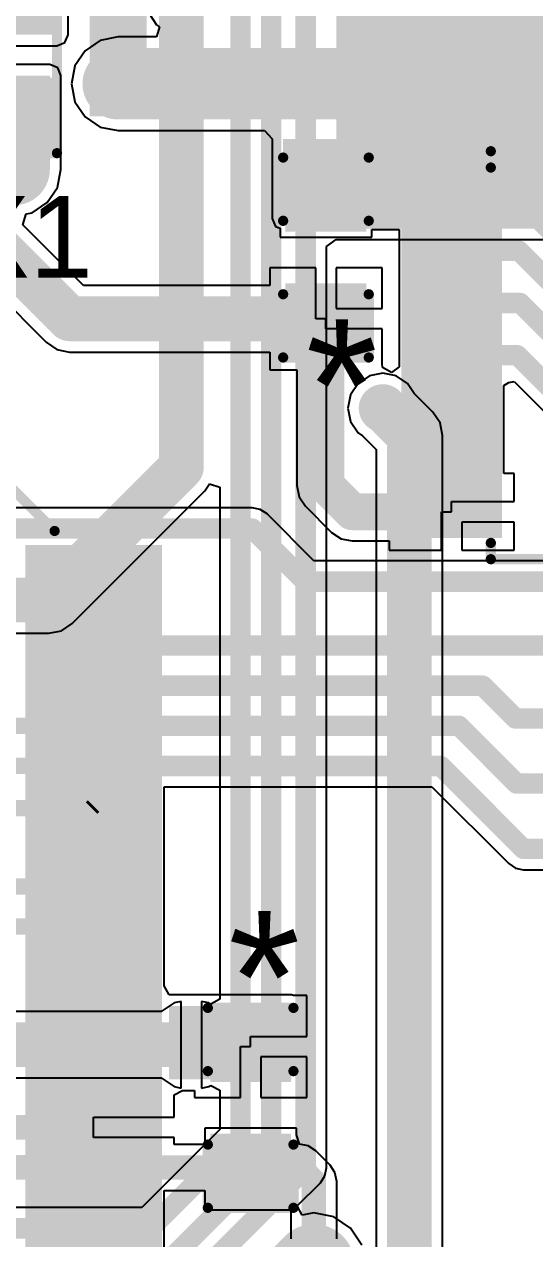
# Model space of a CAD drawing. Header units: millimetres. Extents: x -0.26 to 4.68, y -0.29 to 2.93.
# Drawn here: x 3.232 to 3.482, y 1.258 to 1.853 of the extents above; entities that cross this region are included whole.
import ezdxf

# ---------------------------------------------------------------- set-up
doc = ezdxf.new("R2010")
doc.units = ezdxf.units.MM
doc.header["$MEASUREMENT"] = 0
for name, color, linetype in [('BottomLayer', 5, 'Continuous'), ('BottomSolder', 6, 'Continuous'), ('TopLayer', 1, 'Continuous'), ('TopOverlay', 2, 'Continuous'), ('TopPaste', 8, 'Continuous'), ('TopSolder', 216, 'Continuous'), ('ViaHoleLayer', 16, 'Continuous')]:
    doc.layers.add(name, color=color, linetype=linetype)
doc.styles.add('Arial', font='arial.ttf', dxfattribs={"height": 0.2})

# ---------------------------------------------------------------- blocks, each defined once
blk = doc.blocks.new('TQFP_100_14_14__26')
at = {"layer": 'TopLayer'}
for points in [[(-0.33268, 0.10433), (-0.27362, 0.10433), (-0.27362, 0.09252), (-0.33268, 0.09252)], [(-0.33268, 0.08465), (-0.27362, 0.08465), (-0.27362, 0.07283), (-0.33268, 0.07283)], [(-0.33268, 0.06496), (-0.27362, 0.06496), (-0.27362, 0.05315), (-0.33268, 0.05315)], [(-0.33268, 0.04528), (-0.27362, 0.04528), (-0.27362, 0.03346), (-0.33268, 0.03346)], [(-0.33268, 0.02559), (-0.27362, 0.02559), (-0.27362, 0.01378), (-0.33268, 0.01378)], [(-0.33268, 0.00591), (-0.27362, 0.00591), (-0.27362, -0.00591), (-0.33268, -0.00591)], [(-0.33268, -0.01378), (-0.27362, -0.01378), (-0.27362, -0.02559), (-0.33268, -0.02559)], [(-0.33268, -0.03346), (-0.27362, -0.03346), (-0.27362, -0.04528), (-0.33268, -0.04528)], [(-0.33268, -0.05315), (-0.27362, -0.05315), (-0.27362, -0.06496), (-0.33268, -0.06496)], [(-0.33268, -0.07283), (-0.27362, -0.07283), (-0.27362, -0.08465), (-0.33268, -0.08465)], [(-0.33268, -0.09252), (-0.27362, -0.09252), (-0.27362, -0.10433), (-0.33268, -0.10433)], [(-0.33268, -0.1122), (-0.27362, -0.1122), (-0.27362, -0.12402), (-0.33268, -0.12402)], [(-0.33268, -0.13189), (-0.27362, -0.13189), (-0.27362, -0.1437), (-0.33268, -0.1437)], [(-0.33268, -0.15157), (-0.27362, -0.15157), (-0.27362, -0.16339), (-0.33268, -0.16339)], [(-0.33268, -0.17126), (-0.27362, -0.17126), (-0.27362, -0.18307), (-0.33268, -0.18307)], [(-0.33268, -0.19094), (-0.27362, -0.19094), (-0.27362, -0.20276), (-0.33268, -0.20276)], [(-0.33268, -0.21063), (-0.27362, -0.21063), (-0.27362, -0.22244), (-0.33268, -0.22244)], [(-0.33268, -0.23031), (-0.27362, -0.23031), (-0.27362, -0.24213), (-0.33268, -0.24213)]]:
    blk.add_hatch(color=1, dxfattribs=at).paths.add_polyline_path(points)
at = {"layer": 'TopPaste'}
for points in [[(-0.33268, 0.10433), (-0.27362, 0.10433), (-0.27362, 0.09252), (-0.33268, 0.09252)], [(-0.33268, 0.08465), (-0.27362, 0.08465), (-0.27362, 0.07283), (-0.33268, 0.07283)], [(-0.33268, 0.06496), (-0.27362, 0.06496), (-0.27362, 0.05315), (-0.33268, 0.05315)], [(-0.33268, 0.04528), (-0.27362, 0.04528), (-0.27362, 0.03346), (-0.33268, 0.03346)], [(-0.33268, 0.02559), (-0.27362, 0.02559), (-0.27362, 0.01378), (-0.33268, 0.01378)], [(-0.33268, 0.00591), (-0.27362, 0.00591), (-0.27362, -0.00591), (-0.33268, -0.00591)], [(-0.33268, -0.01378), (-0.27362, -0.01378), (-0.27362, -0.02559), (-0.33268, -0.02559)], [(-0.33268, -0.03346), (-0.27362, -0.03346), (-0.27362, -0.04528), (-0.33268, -0.04528)], [(-0.33268, -0.05315), (-0.27362, -0.05315), (-0.27362, -0.06496), (-0.33268, -0.06496)], [(-0.33268, -0.07283), (-0.27362, -0.07283), (-0.27362, -0.08465), (-0.33268, -0.08465)], [(-0.33268, -0.09252), (-0.27362, -0.09252), (-0.27362, -0.10433), (-0.33268, -0.10433)], [(-0.33268, -0.1122), (-0.27362, -0.1122), (-0.27362, -0.12402), (-0.33268, -0.12402)], [(-0.33268, -0.13189), (-0.27362, -0.13189), (-0.27362, -0.1437), (-0.33268, -0.1437)], [(-0.33268, -0.15157), (-0.27362, -0.15157), (-0.27362, -0.16339), (-0.33268, -0.16339)], [(-0.33268, -0.17126), (-0.27362, -0.17126), (-0.27362, -0.18307), (-0.33268, -0.18307)], [(-0.33268, -0.19094), (-0.27362, -0.19094), (-0.27362, -0.20276), (-0.33268, -0.20276)], [(-0.33268, -0.21063), (-0.27362, -0.21063), (-0.27362, -0.22244), (-0.33268, -0.22244)], [(-0.33268, -0.23031), (-0.27362, -0.23031), (-0.27362, -0.24213), (-0.33268, -0.24213)]]:
    blk.add_hatch(color=8, dxfattribs=at).paths.add_polyline_path(points)
at = {"layer": 'TopSolder'}
for points in [[(-0.33668, 0.10833), (-0.26962, 0.10833), (-0.26962, 0.08852), (-0.33668, 0.08852)], [(-0.33668, 0.08865), (-0.26962, 0.08865), (-0.26962, 0.06883), (-0.33668, 0.06883)], [(-0.33668, 0.06896), (-0.26962, 0.06896), (-0.26962, 0.04915), (-0.33668, 0.04915)], [(-0.33668, 0.04928), (-0.26962, 0.04928), (-0.26962, 0.02946), (-0.33668, 0.02946)], [(-0.33668, 0.02959), (-0.26962, 0.02959), (-0.26962, 0.00978), (-0.33668, 0.00978)], [(-0.33668, 0.00991), (-0.26962, 0.00991), (-0.26962, -0.00991), (-0.33668, -0.00991)], [(-0.33668, -0.00978), (-0.26962, -0.00978), (-0.26962, -0.02959), (-0.33668, -0.02959)], [(-0.33668, -0.02946), (-0.26962, -0.02946), (-0.26962, -0.04928), (-0.33668, -0.04928)], [(-0.33668, -0.04915), (-0.26962, -0.04915), (-0.26962, -0.06896), (-0.33668, -0.06896)], [(-0.33668, -0.06883), (-0.26962, -0.06883), (-0.26962, -0.08865), (-0.33668, -0.08865)], [(-0.33668, -0.08852), (-0.26962, -0.08852), (-0.26962, -0.10833), (-0.33668, -0.10833)], [(-0.33668, -0.1082), (-0.26962, -0.1082), (-0.26962, -0.12802), (-0.33668, -0.12802)], [(-0.33668, -0.12789), (-0.26962, -0.12789), (-0.26962, -0.1477), (-0.33668, -0.1477)], [(-0.33668, -0.14757), (-0.26962, -0.14757), (-0.26962, -0.16739), (-0.33668, -0.16739)], [(-0.33668, -0.16726), (-0.26962, -0.16726), (-0.26962, -0.18707), (-0.33668, -0.18707)], [(-0.33668, -0.18694), (-0.26962, -0.18694), (-0.26962, -0.20676), (-0.33668, -0.20676)], [(-0.33668, -0.20663), (-0.26962, -0.20663), (-0.26962, -0.22644), (-0.33668, -0.22644)], [(-0.33668, -0.22631), (-0.26962, -0.22631), (-0.26962, -0.24613), (-0.33668, -0.24613)]]:
    blk.add_hatch(color=216, dxfattribs=at).paths.add_polyline_path(points)
at = {"layer": 'TopOverlay', "const_width": 0.005}
blk.add_lwpolyline([(-0.25, -0.287), (-0.284, -0.253)], dxfattribs=at)
at = {"layer": 'TopOverlay', "const_width": 0.0025}
blk.add_lwpolyline([(-0.28525, -0.253, 1), (-0.28275, -0.253, 1)], format="xyb", close=True, dxfattribs=at)
blk = doc.blocks.new('14_TSSOP_27')
at = {"layer": 'TopLayer'}
for points in [[(-0.12992, 0.08563), (-0.08858, 0.08563), (-0.08858, 0.06791), (-0.12992, 0.06791)], [(0.08858, 0.08563), (0.12992, 0.08563), (0.12992, 0.06791), (0.08858, 0.06791)], [(-0.12992, 0.06004), (-0.08858, 0.06004), (-0.08858, 0.04232), (-0.12992, 0.04232)], [(0.08858, 0.06004), (0.12992, 0.06004), (0.12992, 0.04232), (0.08858, 0.04232)], [(-0.12992, 0.03445), (-0.08858, 0.03445), (-0.08858, 0.01673), (-0.12992, 0.01673)], [(0.08858, 0.03445), (0.12992, 0.03445), (0.12992, 0.01673), (0.08858, 0.01673)], [(-0.12992, 0.00886), (-0.08858, 0.00886), (-0.08858, -0.00886), (-0.12992, -0.00886)], [(0.08858, 0.00886), (0.12992, 0.00886), (0.12992, -0.00886), (0.08858, -0.00886)], [(-0.12992, -0.01673), (-0.08858, -0.01673), (-0.08858, -0.03445), (-0.12992, -0.03445)], [(0.08858, -0.01673), (0.12992, -0.01673), (0.12992, -0.03445), (0.08858, -0.03445)], [(-0.12992, -0.04232), (-0.08858, -0.04232), (-0.08858, -0.06004), (-0.12992, -0.06004)], [(0.08858, -0.04232), (0.12992, -0.04232), (0.12992, -0.06004), (0.08858, -0.06004)], [(-0.12992, -0.06791), (-0.08858, -0.06791), (-0.08858, -0.08563), (-0.12992, -0.08563)], [(0.08858, -0.06791), (0.12992, -0.06791), (0.12992, -0.08563), (0.08858, -0.08563)]]:
    blk.add_hatch(color=1, dxfattribs=at).paths.add_polyline_path(points)
at = {"layer": 'TopOverlay'}
blk.add_hatch(color=2, dxfattribs=at).paths.add_polyline_path([(-0.084, 0.068), (-0.073, 0.068), (-0.073, 0.086), (-0.084, 0.086)])
at = {"layer": 'TopPaste'}
for points in [[(-0.12992, 0.08563), (-0.08858, 0.08563), (-0.08858, 0.06791), (-0.12992, 0.06791)], [(0.08858, 0.08563), (0.12992, 0.08563), (0.12992, 0.06791), (0.08858, 0.06791)], [(-0.12992, 0.06004), (-0.08858, 0.06004), (-0.08858, 0.04232), (-0.12992, 0.04232)], [(0.08858, 0.06004), (0.12992, 0.06004), (0.12992, 0.04232), (0.08858, 0.04232)], [(-0.12992, 0.03445), (-0.08858, 0.03445), (-0.08858, 0.01673), (-0.12992, 0.01673)], [(0.08858, 0.03445), (0.12992, 0.03445), (0.12992, 0.01673), (0.08858, 0.01673)], [(-0.12992, 0.00886), (-0.08858, 0.00886), (-0.08858, -0.00886), (-0.12992, -0.00886)], [(0.08858, 0.00886), (0.12992, 0.00886), (0.12992, -0.00886), (0.08858, -0.00886)], [(-0.12992, -0.01673), (-0.08858, -0.01673), (-0.08858, -0.03445), (-0.12992, -0.03445)], [(0.08858, -0.01673), (0.12992, -0.01673), (0.12992, -0.03445), (0.08858, -0.03445)], [(-0.12992, -0.04232), (-0.08858, -0.04232), (-0.08858, -0.06004), (-0.12992, -0.06004)], [(0.08858, -0.04232), (0.12992, -0.04232), (0.12992, -0.06004), (0.08858, -0.06004)], [(-0.12992, -0.06791), (-0.08858, -0.06791), (-0.08858, -0.08563), (-0.12992, -0.08563)], [(0.08858, -0.06791), (0.12992, -0.06791), (0.12992, -0.08563), (0.08858, -0.08563)]]:
    blk.add_hatch(color=8, dxfattribs=at).paths.add_polyline_path(points)
at = {"layer": 'TopSolder'}
for points in [[(-0.13392, 0.08963), (-0.08458, 0.08963), (-0.08458, 0.06391), (-0.13392, 0.06391)], [(0.08458, 0.08963), (0.13392, 0.08963), (0.13392, 0.06391), (0.08458, 0.06391)], [(-0.13392, 0.06404), (-0.08458, 0.06404), (-0.08458, 0.03832), (-0.13392, 0.03832)], [(0.08458, 0.06404), (0.13392, 0.06404), (0.13392, 0.03832), (0.08458, 0.03832)], [(-0.13392, 0.03845), (-0.08458, 0.03845), (-0.08458, 0.01273), (-0.13392, 0.01273)], [(0.08458, 0.03845), (0.13392, 0.03845), (0.13392, 0.01273), (0.08458, 0.01273)], [(-0.13392, 0.01286), (-0.08458, 0.01286), (-0.08458, -0.01286), (-0.13392, -0.01286)], [(0.08458, 0.01286), (0.13392, 0.01286), (0.13392, -0.01286), (0.08458, -0.01286)], [(-0.13392, -0.01273), (-0.08458, -0.01273), (-0.08458, -0.03845), (-0.13392, -0.03845)], [(0.08458, -0.01273), (0.13392, -0.01273), (0.13392, -0.03845), (0.08458, -0.03845)], [(-0.13392, -0.03832), (-0.08458, -0.03832), (-0.08458, -0.06404), (-0.13392, -0.06404)], [(0.08458, -0.03832), (0.13392, -0.03832), (0.13392, -0.06404), (0.08458, -0.06404)], [(-0.13392, -0.06391), (-0.08458, -0.06391), (-0.08458, -0.08963), (-0.13392, -0.08963)], [(0.08458, -0.06391), (0.13392, -0.06391), (0.13392, -0.08963), (0.08458, -0.08963)]]:
    blk.add_hatch(color=216, dxfattribs=at).paths.add_polyline_path(points)
at = {"layer": 'TopOverlay'}
for points, const_width in [([(-0.09, 0.1), (0.09, 0.1)], 0.005), ([(-0.09, 0.092), (-0.09, 0.1)], 0.005), ([(0.09, 0.092), (0.09, 0.1)], 0.005), ([(-0.141, 0.082), (-0.136, 0.077)], 0.00787), ([(-0.141, 0.072), (-0.141, 0.082)], 0.00787), ([(-0.141, 0.072), (-0.136, 0.077)], 0.00787), ([(-0.09, -0.1), (-0.09, -0.092)], 0.005), ([(0.09, -0.1), (0.09, -0.092)], 0.005), ([(-0.09, -0.1), (0.09, -0.1)], 0.005)]:
    blk.add_lwpolyline(points, dxfattribs=dict(at, const_width=const_width))
for points, const_width in [([(-0.09125, 0.1, 1), (-0.08875, 0.1, 1)], 0.0025), ([(-0.09125, 0.1, 1), (-0.08875, 0.1, 1)], 0.0025), ([(0.08875, 0.1, 1), (0.09125, 0.1, 1)], 0.0025), ([(0.08875, 0.1, 1), (0.09125, 0.1, 1)], 0.0025), ([(-0.09125, 0.092, 1), (-0.08875, 0.092, 1)], 0.0025), ([(0.08875, 0.092, 1), (0.09125, 0.092, 1)], 0.0025), ([(-0.14297, 0.082, 1), (-0.13903, 0.082, 1)], 0.00394), ([(-0.14297, 0.082, 1), (-0.13903, 0.082, 1)], 0.00394), ([(-0.13797, 0.077, 1), (-0.13403, 0.077, 1)], 0.00394), ([(-0.13797, 0.077, 1), (-0.13403, 0.077, 1)], 0.00394), ([(-0.14297, 0.072, 1), (-0.13903, 0.072, 1)], 0.00394), ([(-0.14297, 0.072, 1), (-0.13903, 0.072, 1)], 0.00394), ([(-0.09125, -0.092, 1), (-0.08875, -0.092, 1)], 0.0025), ([(0.08875, -0.092, 1), (0.09125, -0.092, 1)], 0.0025), ([(-0.09125, -0.1, 1), (-0.08875, -0.1, 1)], 0.0025), ([(-0.09125, -0.1, 1), (-0.08875, -0.1, 1)], 0.0025), ([(0.08875, -0.1, 1), (0.09125, -0.1, 1)], 0.0025), ([(0.08875, -0.1, 1), (0.09125, -0.1, 1)], 0.0025)]:
    blk.add_lwpolyline(points, format="xyb", close=True, dxfattribs=dict(at, const_width=const_width))
blk = doc.blocks.new('R___0603_53')
at = {"layer": 'TopLayer'}
for points in [[(-0.015, 0.0175), (-0.015, -0.0175), (-0.045, -0.0175), (-0.045, 0.0175)], [(0.045, 0.0175), (0.045, -0.0175), (0.015, -0.0175), (0.015, 0.0175)]]:
    blk.add_hatch(color=1, dxfattribs=at).paths.add_polyline_path(points)
at = {"layer": 'TopPaste'}
for points in [[(-0.015, 0.0175), (-0.015, -0.0175), (-0.045, -0.0175), (-0.045, 0.0175)], [(0.045, 0.0175), (0.045, -0.0175), (0.015, -0.0175), (0.015, 0.0175)]]:
    blk.add_hatch(color=8, dxfattribs=at).paths.add_polyline_path(points)
at = {"layer": 'TopSolder'}
for points in [[(-0.011, 0.0215), (-0.011, -0.0215), (-0.049, -0.0215), (-0.049, 0.0215)], [(0.049, 0.0215), (0.049, -0.0215), (0.011, -0.0215), (0.011, 0.0215)]]:
    blk.add_hatch(color=216, dxfattribs=at).paths.add_polyline_path(points)
at = {"layer": 'TopOverlay', "const_width": 0.005}
for points in [[(-0.048, 0.021), (0.048, 0.021)], [(-0.048, 0.021), (-0.048, -0.021)], [(0.048, 0.021), (0.048, -0.021)], [(-0.048, -0.021), (0.048, -0.021)]]:
    blk.add_lwpolyline(points, dxfattribs=at)
at = {"layer": 'TopOverlay', "const_width": 0.0025}
for points in [[(-0.04925, 0.021, 1), (-0.04675, 0.021, 1)], [(-0.04925, 0.021, 1), (-0.04675, 0.021, 1)], [(0.04675, 0.021, 1), (0.04925, 0.021, 1)], [(0.04675, 0.021, 1), (0.04925, 0.021, 1)], [(-0.04925, -0.021, 1), (-0.04675, -0.021, 1)], [(-0.04925, -0.021, 1), (-0.04675, -0.021, 1)], [(0.04675, -0.021, 1), (0.04925, -0.021, 1)], [(0.04675, -0.021, 1), (0.04925, -0.021, 1)]]:
    blk.add_lwpolyline(points, format="xyb", close=True, dxfattribs=at)
blk = doc.blocks.new('C___0603_155')
at = {"layer": 'TopLayer'}
for points in [[(-0.015, 0.0175), (-0.015, -0.0175), (-0.045, -0.0175), (-0.045, 0.0175)], [(0.045, 0.0175), (0.045, -0.0175), (0.015, -0.0175), (0.015, 0.0175)]]:
    blk.add_hatch(color=1, dxfattribs=at).paths.add_polyline_path(points)
at = {"layer": 'TopPaste'}
for points in [[(-0.015, 0.0175), (-0.015, -0.0175), (-0.045, -0.0175), (-0.045, 0.0175)], [(0.045, 0.0175), (0.045, -0.0175), (0.015, -0.0175), (0.015, 0.0175)]]:
    blk.add_hatch(color=8, dxfattribs=at).paths.add_polyline_path(points)
at = {"layer": 'TopSolder'}
for points in [[(-0.01264, 0.01986), (-0.01264, -0.01986), (-0.04736, -0.01986), (-0.04736, 0.01986)], [(0.04736, 0.01986), (0.04736, -0.01986), (0.01264, -0.01986), (0.01264, 0.01986)]]:
    blk.add_hatch(color=216, dxfattribs=at).paths.add_polyline_path(points)
at = {"layer": 'TopOverlay', "const_width": 0.005}
for points in [[(-0.049, 0.021), (-0.018, 0.021)], [(-0.049, 0.021), (-0.049, -0.021)], [(0.018, 0.021), (0.049, 0.021)], [(0.049, 0.021), (0.049, -0.021)], [(-0.049, -0.021), (-0.018, -0.021)], [(0.018, -0.021), (0.049, -0.021)]]:
    blk.add_lwpolyline(points, dxfattribs=at)
at = {"layer": 'TopOverlay', "const_width": 0.0025}
for points in [[(-0.05025, 0.021, 1), (-0.04775, 0.021, 1)], [(-0.05025, 0.021, 1), (-0.04775, 0.021, 1)], [(-0.01925, 0.021, 1), (-0.01675, 0.021, 1)], [(0.01675, 0.021, 1), (0.01925, 0.021, 1)], [(0.04775, 0.021, 1), (0.05025, 0.021, 1)], [(0.04775, 0.021, 1), (0.05025, 0.021, 1)], [(-0.05025, -0.021, 1), (-0.04775, -0.021, 1)], [(-0.05025, -0.021, 1), (-0.04775, -0.021, 1)], [(-0.01925, -0.021, 1), (-0.01675, -0.021, 1)], [(0.01675, -0.021, 1), (0.01925, -0.021, 1)], [(0.04775, -0.021, 1), (0.05025, -0.021, 1)], [(0.04775, -0.021, 1), (0.05025, -0.021, 1)]]:
    blk.add_lwpolyline(points, format="xyb", close=True, dxfattribs=at)
blk = doc.blocks.new('C___0603_171')
at = {"layer": 'TopLayer'}
for points in [[(-0.015, 0.0175), (-0.015, -0.0175), (-0.045, -0.0175), (-0.045, 0.0175)], [(0.045, 0.0175), (0.045, -0.0175), (0.015, -0.0175), (0.015, 0.0175)]]:
    blk.add_hatch(color=1, dxfattribs=at).paths.add_polyline_path(points)
at = {"layer": 'TopPaste'}
for points in [[(-0.015, 0.0175), (-0.015, -0.0175), (-0.045, -0.0175), (-0.045, 0.0175)], [(0.045, 0.0175), (0.045, -0.0175), (0.015, -0.0175), (0.015, 0.0175)]]:
    blk.add_hatch(color=8, dxfattribs=at).paths.add_polyline_path(points)
at = {"layer": 'TopSolder'}
for points in [[(-0.01264, 0.01986), (-0.01264, -0.01986), (-0.04736, -0.01986), (-0.04736, 0.01986)], [(0.04736, 0.01986), (0.04736, -0.01986), (0.01264, -0.01986), (0.01264, 0.01986)]]:
    blk.add_hatch(color=216, dxfattribs=at).paths.add_polyline_path(points)
at = {"layer": 'TopOverlay', "const_width": 0.005}
for points in [[(-0.018, 0.021), (-0.049, 0.021)], [(-0.049, -0.021), (-0.049, 0.021)], [(0.049, 0.021), (0.018, 0.021)], [(0.049, -0.021), (0.049, 0.021)], [(-0.018, -0.021), (-0.049, -0.021)], [(0.049, -0.021), (0.018, -0.021)]]:
    blk.add_lwpolyline(points, dxfattribs=at)
at = {"layer": 'TopOverlay', "const_width": 0.0025}
for points in [[(-0.05025, 0.021, 1), (-0.04775, 0.021, 1)], [(-0.05025, 0.021, 1), (-0.04775, 0.021, 1)], [(-0.01925, 0.021, 1), (-0.01675, 0.021, 1)], [(0.01675, 0.021, 1), (0.01925, 0.021, 1)], [(0.04775, 0.021, 1), (0.05025, 0.021, 1)], [(0.04775, 0.021, 1), (0.05025, 0.021, 1)], [(-0.05025, -0.021, 1), (-0.04775, -0.021, 1)], [(-0.05025, -0.021, 1), (-0.04775, -0.021, 1)], [(-0.01925, -0.021, 1), (-0.01675, -0.021, 1)], [(0.01675, -0.021, 1), (0.01925, -0.021, 1)], [(0.04775, -0.021, 1), (0.05025, -0.021, 1)], [(0.04775, -0.021, 1), (0.05025, -0.021, 1)]]:
    blk.add_lwpolyline(points, format="xyb", close=True, dxfattribs=at)

msp = doc.modelspace()

# ---------------------------------------------------------------- hatches: boundary and pattern name
at = {"layer": 'BottomLayer'}
for points in [[(3.385, 1.753), (3.5, 1.753), (3.5, 2.129), (3.385, 2.129)], [(3.264, 1.808), (3.292, 1.808), (3.292, 1.895), (3.264, 1.895)]]:
    msp.add_hatch(color=5, dxfattribs=at).paths.add_polyline_path(points)
h = msp.add_hatch(color=5, dxfattribs=at)
edge = h.paths.add_edge_path()
edge.add_arc((3.278, 1.824), 0.01181, 0, 360)
h = msp.add_hatch(color=5, dxfattribs=at)
edge = h.paths.add_edge_path()
edge.add_arc((3.227, 1.782), 0.01181, 0, 360)
h = msp.add_hatch(color=5, dxfattribs=at)
edge = h.paths.add_edge_path()
edge.add_arc((3.411, 1.78464), 0.01181, 0, 360)
h = msp.add_hatch(color=5, dxfattribs=at)
edge = h.paths.add_edge_path()
edge.add_arc((3.40782, 1.66495), 0.01181, 0, 360)
h = msp.add_hatch(color=5, dxfattribs=at)
edge = h.paths.add_edge_path()
edge.add_arc((3.31395, 1.35295), 0.01181, 0, 360)
at = {"layer": 'BottomSolder'}
h = msp.add_hatch(color=6, dxfattribs=at)
edge = h.paths.add_edge_path()
edge.add_arc((3.278, 1.824), 0.00591, 0, 360)
h = msp.add_hatch(color=6, dxfattribs=at)
edge = h.paths.add_edge_path()
edge.add_arc((3.227, 1.782), 0.00591, 0, 360)
h = msp.add_hatch(color=6, dxfattribs=at)
edge = h.paths.add_edge_path()
edge.add_arc((3.411, 1.78464), 0.00591, 0, 360)
h = msp.add_hatch(color=6, dxfattribs=at)
edge = h.paths.add_edge_path()
edge.add_arc((3.40782, 1.66495), 0.00591, 0, 360)
h = msp.add_hatch(color=6, dxfattribs=at)
edge = h.paths.add_edge_path()
edge.add_arc((3.31395, 1.35295), 0.00591, 0, 360)
at = {"layer": 'TopLayer'}
for points in [[(3.133, 1.848), (3.248, 1.848), (3.248, 1.89195), (3.133, 1.89195)], [(3.2095, 1.792), (3.2445, 1.792), (3.2445, 1.828), (3.2095, 1.828)], [(3.35894, 1.75795), (3.46682, 1.75795), (3.46682, 1.797), (3.35894, 1.797)], [(3.303, 1.336), (3.363, 1.336), (3.363, 1.372), (3.303, 1.372)]]:
    msp.add_hatch(color=1, dxfattribs=at).paths.add_polyline_path(points)
h = msp.add_hatch(color=1, dxfattribs=at)
edge = h.paths.add_edge_path()
edge.add_arc((3.278, 1.824), 0.01181, 0, 360)
h = msp.add_hatch(color=1, dxfattribs=at)
edge = h.paths.add_edge_path()
edge.add_arc((3.227, 1.782), 0.01181, 0, 360)
h = msp.add_hatch(color=1, dxfattribs=at)
edge = h.paths.add_edge_path()
edge.add_arc((3.411, 1.78464), 0.01181, 0, 360)
h = msp.add_hatch(color=1, dxfattribs=at)
edge = h.paths.add_edge_path()
edge.add_arc((3.40782, 1.66495), 0.01181, 0, 360)
h = msp.add_hatch(color=1, dxfattribs=at)
edge = h.paths.add_edge_path()
edge.add_arc((3.31395, 1.35295), 0.01181, 0, 360)
at = {"layer": 'TopSolder'}
h = msp.add_hatch(color=216, dxfattribs=at)
edge = h.paths.add_edge_path()
edge.add_arc((3.278, 1.824), 0.00591, 0, 360)
h = msp.add_hatch(color=216, dxfattribs=at)
edge = h.paths.add_edge_path()
edge.add_arc((3.227, 1.782), 0.00591, 0, 360)
h = msp.add_hatch(color=216, dxfattribs=at)
edge = h.paths.add_edge_path()
edge.add_arc((3.411, 1.78464), 0.00591, 0, 360)
h = msp.add_hatch(color=216, dxfattribs=at)
edge = h.paths.add_edge_path()
edge.add_arc((3.40782, 1.66495), 0.00591, 0, 360)
h = msp.add_hatch(color=216, dxfattribs=at)
edge = h.paths.add_edge_path()
edge.add_arc((3.31395, 1.35295), 0.00591, 0, 360)
at = {"layer": 'ViaHoleLayer'}
h = msp.add_hatch(color=16, dxfattribs=at)
edge = h.paths.add_edge_path()
edge.add_arc((3.278, 1.824), 0.00591, 0, 360)
h = msp.add_hatch(color=16, dxfattribs=at)
edge = h.paths.add_edge_path()
edge.add_arc((3.227, 1.782), 0.00591, 0, 360)
h = msp.add_hatch(color=16, dxfattribs=at)
edge = h.paths.add_edge_path()
edge.add_arc((3.411, 1.78464), 0.00591, 0, 360)
h = msp.add_hatch(color=16, dxfattribs=at)
edge = h.paths.add_edge_path()
edge.add_arc((3.40782, 1.66495), 0.00591, 0, 360)
h = msp.add_hatch(color=16, dxfattribs=at)
edge = h.paths.add_edge_path()
edge.add_arc((3.31395, 1.35295), 0.00591, 0, 360)

# ---------------------------------------------------------------- linework, layer by layer
at = {"layer": 'BottomLayer'}
for p, q in [((3.3802, 1.74417), (3.385, 1.74759)), ((3.385, 1.74759), (3.5, 1.74759)), ((3.3802, 1.29252), (3.3802, 1.74417)), ((3.40126, 1.68078), (3.3957, 1.67707)), ((3.40782, 1.68209), (3.40126, 1.68078)), ((3.41438, 1.68078), (3.40782, 1.68209)), ((3.41994, 1.67707), (3.41438, 1.68078)), ((3.3957, 1.67707), (3.39199, 1.67151)), ((3.42318, 1.67222), (3.41994, 1.67707)), ((3.39199, 1.67151), (3.39068, 1.66495)), ((3.43236, 1.66305), (3.42318, 1.67222)), ((3.39068, 1.66495), (3.39199, 1.65839)), ((3.43589, 1.65775), (3.43236, 1.66305)), ((3.39199, 1.65839), (3.3957, 1.65283)), ((3.43714, 1.65151), (3.43589, 1.65775)), ((3.3957, 1.65283), (3.3979, 1.65136)), ((3.3979, 1.65136), (3.40451, 1.64475)), ((3.43714, 1.18157), (3.43714, 1.65151)), ((3.40451, 1.64475), (3.40451, 1.17481)), ((3.32054, 1.62446), (3.3228, 1.62786)), ((3.3228, 1.62786), (3.3278, 1.62634)), ((3.3278, 1.62634), (3.3278, 1.37523)), ((3.25548, 1.55941), (3.32054, 1.62446)), ((3.12398, 1.55464), (3.24395, 1.55464)), ((3.24395, 1.55464), (3.25019, 1.55588)), ((3.25019, 1.55588), (3.25548, 1.55941)), ((3.3278, 1.37523), (3.32339, 1.37287)), ((3.2991, 1.36926), (3.22167, 1.36926)), ((3.30544, 1.37349), (3.2991, 1.36926)), ((3.30895, 1.37419), (3.30544, 1.37349)), ((3.30895, 1.35295), (3.30895, 1.37419)), ((3.32246, 1.37349), (3.31895, 1.37419)), ((3.31895, 1.37419), (3.31895, 1.35295)), ((3.32339, 1.37287), (3.32246, 1.37349)), ((3.30895, 1.3317), (3.30895, 1.35295)), ((3.31895, 1.35295), (3.31895, 1.3317)), ((3.22167, 1.33664), (3.2991, 1.33664)), ((3.2991, 1.33664), (3.30544, 1.3324)), ((3.30544, 1.3324), (3.30895, 1.3317)), ((3.31895, 1.3317), (3.32246, 1.3324)), ((3.32246, 1.3324), (3.32339, 1.33303)), ((3.32339, 1.33303), (3.3278, 1.33067)), ((3.3278, 1.33067), (3.3278, 1.31135)), ((3.3278, 1.31135), (3.2896, 1.27314)), ((3.37942, 1.28862), (3.3802, 1.29252)), ((3.37721, 1.28531), (3.37942, 1.28862)), ((3.36587, 1.27397), (3.37721, 1.28531)), ((3.36834, 1.26936), (3.36587, 1.27397)), ((3.2896, 1.27314), (3.21367, 1.27314)), ((3.374, 1.27049), (3.36834, 1.26936)), ((3.38375, 1.26855), (3.374, 1.27049)), ((3.39202, 1.26302), (3.38375, 1.26855)), ((3.39755, 1.25475), (3.39202, 1.26302))]:
    msp.add_line(p, q, dxfattribs=at)
for points, const_width in [([(3.338, 1.30713), (3.338, 2.69913)], 0.01), ([(3.353, 1.29713), (3.353, 2.68813)], 0.01), ([(3.37, 1.29252), (3.37, 2.59213)], 0.01), ([(3.411, 1.794), (3.411, 1.93877)], 0.018), ([(3.309, 1.636), (3.309, 1.865)], 0.022), ([(3.40982, 1.79282), (3.411, 1.794)], 0.018), ([(3.40982, 1.78664), (3.40982, 1.79282)], 0.018), ([(3.40982, 1.78664), (3.411, 1.78664)], 0.018), ([(3.40982, 1.76772), (3.40982, 1.78664)], 0.018), ([(3.40782, 1.66451), (3.40782, 1.66495)], 0.022), ([(3.40782, 1.66451), (3.42082, 1.65151)], 0.022), ([(3.42082, 1.17481), (3.42082, 1.65151)], 0.022), ([(3.24395, 1.57095), (3.309, 1.636)], 0.022), ([(3.11982, 1.57095), (3.24395, 1.57095)], 0.022), ([(3.20682, 1.35295), (3.31395, 1.35295)], 0.022), ([(3.29382, 1.26295), (3.338, 1.30713)], 0.01), ([(3.29482, 1.23895), (3.353, 1.29713)], 0.01), ([(3.29243, 1.21495), (3.37, 1.29252)], 0.01), ([(3.03082, 1.26295), (3.29382, 1.26295)], 0.01), ([(3.31882, 1.18982), (3.374, 1.245)], 0.04)]:
    msp.add_lwpolyline(points, dxfattribs=dict(at, const_width=const_width))
for points, const_width in [([(3.40532, 1.79282, 1), (3.41432, 1.79282, 1)], 0.009), ([(3.40532, 1.79282, 1), (3.41432, 1.79282, 1)], 0.009), ([(3.4065, 1.794, 1), (3.4155, 1.794, 1)], 0.009), ([(3.4065, 1.794, 1), (3.4155, 1.794, 1)], 0.009), ([(3.40532, 1.78664, 1), (3.41432, 1.78664, 1)], 0.009), ([(3.40532, 1.78664, 1), (3.41432, 1.78664, 1)], 0.009), ([(3.40532, 1.78664, 1), (3.41432, 1.78664, 1)], 0.009), ([(3.4065, 1.78664, 1), (3.4155, 1.78664, 1)], 0.009), ([(3.40532, 1.76772, 1), (3.41432, 1.76772, 1)], 0.009), ([(3.40232, 1.66495, 1), (3.41332, 1.66495, 1)], 0.011), ([(3.40232, 1.66451, 1), (3.41332, 1.66451, 1)], 0.011), ([(3.40232, 1.66451, 1), (3.41332, 1.66451, 1)], 0.011), ([(3.41532, 1.65151, 1), (3.42632, 1.65151, 1)], 0.011), ([(3.41532, 1.65151, 1), (3.42632, 1.65151, 1)], 0.011), ([(3.3035, 1.636, 1), (3.3145, 1.636, 1)], 0.011), ([(3.3035, 1.636, 1), (3.3145, 1.636, 1)], 0.011), ([(3.23845, 1.57095, 1), (3.24945, 1.57095, 1)], 0.011), ([(3.23845, 1.57095, 1), (3.24945, 1.57095, 1)], 0.011), ([(3.30845, 1.35295, 1), (3.31945, 1.35295, 1)], 0.011), ([(3.3355, 1.30713, 1), (3.3405, 1.30713, 1)], 0.005), ([(3.3355, 1.30713, 1), (3.3405, 1.30713, 1)], 0.005), ([(3.3505, 1.29713, 1), (3.3555, 1.29713, 1)], 0.005), ([(3.3505, 1.29713, 1), (3.3555, 1.29713, 1)], 0.005), ([(3.3675, 1.29252, 1), (3.3725, 1.29252, 1)], 0.005), ([(3.3675, 1.29252, 1), (3.3725, 1.29252, 1)], 0.005), ([(3.29132, 1.26295, 1), (3.29632, 1.26295, 1)], 0.005), ([(3.29132, 1.26295, 1), (3.29632, 1.26295, 1)], 0.005), ([(3.364, 1.245, 1), (3.384, 1.245, 1)], 0.02)]:
    msp.add_lwpolyline(points, format="xyb", close=True, dxfattribs=dict(at, const_width=const_width))
at = {"layer": 'TopLayer'}
for p, q in [((3.25341, 1.848), (3.25341, 1.89195)), ((3.29316, 1.85844), (3.29688, 1.85288)), ((3.29829, 1.85194), (3.29677, 1.84694)), ((3.29688, 1.85288), (3.29829, 1.85194)), ((3.25183, 1.84417), (3.25341, 1.848)), ((3.278, 1.84694), (3.26922, 1.84519)), ((3.29677, 1.84694), (3.278, 1.84694)), ((3.19423, 1.84259), (3.248, 1.84259)), ((3.248, 1.84259), (3.25183, 1.84417)), ((3.26178, 1.84022), (3.25681, 1.83278)), ((3.26922, 1.84519), (3.26178, 1.84022)), ((3.2445, 1.83341), (3.2095, 1.83341)), ((3.24833, 1.83183), (3.2445, 1.83341)), ((3.24991, 1.828), (3.24833, 1.83183)), ((3.24991, 1.80814), (3.24991, 1.828)), ((3.25681, 1.83278), (3.25506, 1.824)), ((3.25506, 1.824), (3.25681, 1.81522)), ((3.25681, 1.81522), (3.26178, 1.80778)), ((3.24994, 1.808), (3.24991, 1.80814)), ((3.24994, 1.782), (3.24994, 1.808)), ((3.26178, 1.80778), (3.26922, 1.80281)), ((3.26922, 1.80281), (3.278, 1.80106)), ((3.278, 1.80106), (3.34979, 1.80106)), ((3.34979, 1.80106), (3.35352, 1.797)), ((3.35352, 1.797), (3.35352, 1.75795)), ((3.24819, 1.77322), (3.24994, 1.782)), ((3.24322, 1.76578), (3.24819, 1.77322)), ((3.23578, 1.76081), (3.24322, 1.76578)), ((3.23126, 1.75481), (3.23291, 1.76023)), ((3.23291, 1.76023), (3.23578, 1.76081)), ((3.35352, 1.75795), (3.35511, 1.75412)), ((3.26092, 1.72515), (3.23126, 1.75481)), ((3.35511, 1.75412), (3.35744, 1.75316)), ((3.35744, 1.75316), (3.35744, 1.74883)), ((3.40244, 1.74883), (3.40244, 1.75254)), ((3.40244, 1.75254), (3.4159, 1.75254)), ((3.4159, 1.75254), (3.4159, 1.72827)), ((3.35744, 1.74883), (3.40244, 1.74883)), ((3.37494, 1.73383), (3.35244, 1.73383)), ((3.35244, 1.73383), (3.35244, 1.72515)), ((3.37494, 1.70883), (3.37494, 1.73383)), ((3.40744, 1.73383), (3.38494, 1.73383)), ((3.38494, 1.73383), (3.38494, 1.71383)), ((3.40744, 1.71383), (3.40744, 1.73383)), ((3.20976, 1.73017), (3.24263, 1.6973)), ((3.4159, 1.72827), (3.4159, 1.68532)), ((3.35244, 1.72515), (3.26092, 1.72515)), ((3.37994, 1.70883), (3.37494, 1.70883)), ((3.37994, 1.70383), (3.37994, 1.70883)), ((3.38494, 1.71383), (3.40744, 1.71383)), ((3.40744, 1.70383), (3.37994, 1.70383)), ((3.40744, 1.68688), (3.40744, 1.70383)), ((3.24263, 1.6973), (3.24792, 1.69376)), ((3.24792, 1.69376), (3.25417, 1.69252)), ((3.25417, 1.69252), (3.35244, 1.69252)), ((3.35244, 1.69252), (3.35244, 1.68383)), ((3.4076, 1.68485), (3.40744, 1.68688)), ((3.41215, 1.68244), (3.4076, 1.68485)), ((3.4159, 1.68532), (3.41215, 1.68244)), ((3.35244, 1.68383), (3.36566, 1.68383)), ((3.36566, 1.68383), (3.36566, 1.62706)), ((3.46724, 1.67604), (3.46958, 1.67757)), ((3.46724, 1.63304), (3.46724, 1.67604)), ((3.46958, 1.67757), (3.47224, 1.67811)), ((3.47224, 1.67811), (3.5408, 1.60955)), ((3.47224, 1.63304), (3.46724, 1.63304)), ((3.47224, 1.61918), (3.47224, 1.63304)), ((3.36566, 1.62706), (3.36566, 1.62706)), ((3.36566, 1.62706), (3.36675, 1.6216)), ((3.36675, 1.6216), (3.36984, 1.61697)), ((3.34382, 1.61614), (3.21405, 1.61614)), ((3.34772, 1.61537), (3.34382, 1.61614)), ((3.35103, 1.61316), (3.34772, 1.61537)), ((3.36984, 1.61697), (3.38273, 1.60408)), ((3.43657, 1.59532), (3.43657, 1.61418)), ((3.43657, 1.61418), (3.44157, 1.61418)), ((3.44157, 1.61418), (3.44157, 1.61918)), ((3.44157, 1.61918), (3.47224, 1.61918)), ((3.37405, 1.59014), (3.35103, 1.61316)), ((3.47224, 1.60918), (3.44657, 1.60918)), ((3.44657, 1.60918), (3.44657, 1.59532)), ((3.47224, 1.59532), (3.47224, 1.60918)), ((3.38273, 1.60408), (3.38273, 1.60408)), ((3.38273, 1.60408), (3.38736, 1.60099)), ((3.38736, 1.60099), (3.39282, 1.5999)), ((3.39282, 1.5999), (3.4109, 1.5999)), ((3.4109, 1.5999), (3.4109, 1.59532)), ((3.50542, 1.59014), (3.37405, 1.59014)), ((3.4109, 1.59532), (3.43657, 1.59532)), ((3.44657, 1.59532), (3.47224, 1.59532)), ((3.3005, 1.43932), (3.3005, 1.4794)), ((3.3005, 1.4794), (3.43195, 1.4794)), ((3.43195, 1.4794), (3.46961, 1.44174)), ((3.46961, 1.44174), (3.47292, 1.43953)), ((3.3005, 1.39995), (3.3005, 1.43932)), ((3.47292, 1.43953), (3.47682, 1.43875)), ((3.47682, 1.43875), (3.50542, 1.43875)), ((3.3005, 1.38179), (3.3005, 1.39995)), ((3.303, 1.37741), (3.3005, 1.38179)), ((3.363, 1.37741), (3.303, 1.37741)), ((3.36399, 1.377), (3.363, 1.37741)), ((3.3705, 1.377), (3.36399, 1.377)), ((3.3705, 1.357), (3.3705, 1.377)), ((3.338, 1.327), (3.338, 1.352)), ((3.338, 1.352), (3.343, 1.352)), ((3.343, 1.352), (3.343, 1.357)), ((3.343, 1.357), (3.3705, 1.357)), ((3.3705, 1.347), (3.348, 1.347)), ((3.348, 1.347), (3.348, 1.327)), ((3.3705, 1.327), (3.3705, 1.347)), ((3.3055, 1.32833), (3.30957, 1.33059)), ((3.3055, 1.32655), (3.3055, 1.32833)), ((3.30957, 1.33059), (3.3155, 1.33059)), ((3.3155, 1.33059), (3.3155, 1.327)), ((3.3055, 1.31743), (3.3055, 1.32655)), ((3.3155, 1.327), (3.338, 1.327)), ((3.348, 1.327), (3.3705, 1.327)), ((3.26597, 1.30743), (3.26597, 1.31743)), ((3.26597, 1.31743), (3.3055, 1.31743)), ((3.3655, 1.312), (3.3205, 1.312)), ((3.3205, 1.312), (3.3205, 1.30396)), ((3.3655, 1.30879), (3.3655, 1.312)), ((3.3055, 1.30743), (3.26597, 1.30743)), ((3.3055, 1.30396), (3.3055, 1.30743)), ((3.3205, 1.30396), (3.3055, 1.30396)), ((3.36697, 1.30422), (3.3655, 1.30879)), ((3.37126, 1.30336), (3.36697, 1.30422)), ((3.3749, 1.30093), (3.37126, 1.30336)), ((3.38193, 1.2939), (3.3749, 1.30093)), ((3.38436, 1.29026), (3.38193, 1.2939)), ((3.38193, 1.2939), (3.38193, 1.2939)), ((3.38522, 1.28597), (3.38436, 1.29026)), ((3.38522, 1.25772), (3.38522, 1.28597)), ((3.38522, 1.28597), (3.38522, 1.28597)), ((3.3005, 1.24247), (3.3005, 1.28153)), ((3.3005, 1.28153), (3.3205, 1.28153)), ((3.3205, 1.28153), (3.3205, 1.272)), ((3.3205, 1.272), (3.36278, 1.272)), ((3.36278, 1.272), (3.36278, 1.25772))]:
    msp.add_line(p, q, dxfattribs=at)
for points, const_width in [([(3.278, 1.824), (3.485, 1.824)], 0.035), ([(3.485, 1.824), (3.525, 1.784)], 0.035), ([(3.227, 1.782), (3.227, 1.808)], 0.035), ([(3.37882, 1.77195), (3.38305, 1.76772)], 0.008), ([(3.44157, 1.76772), (3.47419, 1.76772)], 0.01), ([(3.47419, 1.76772), (3.62774, 1.61418)], 0.01), ([(3.21652, 1.74648), (3.25417, 1.70883)], 0.022), ([(3.44157, 1.74213), (3.47464, 1.74213)], 0.01), ([(3.47464, 1.74213), (3.601, 1.61577)], 0.01), ([(3.44157, 1.71654), (3.47523, 1.71654)], 0.01), ([(3.47523, 1.71654), (3.57541, 1.61636)], 0.01), ([(3.25417, 1.70883), (3.37994, 1.70883)], 0.022), ([(3.37994, 1.62706), (3.37994, 1.70883)], 0.018), ([(3.44157, 1.69095), (3.47382, 1.69095)], 0.01), ([(3.47382, 1.69095), (3.551, 1.61377)], 0.01), ([(3.40782, 1.66495), (3.40803, 1.66515)], 0.012), ([(3.40803, 1.66515), (3.44137, 1.66515)], 0.012), ([(3.44137, 1.66515), (3.44157, 1.66536)], 0.012), ([(3.37994, 1.62706), (3.39282, 1.61418)], 0.018), ([(3.39282, 1.61418), (3.44157, 1.61418)], 0.018), ([(3.20982, 1.60595), (3.34382, 1.60595)], 0.01), ([(3.34382, 1.60595), (3.36982, 1.57995)], 0.01), ([(3.36982, 1.57995), (3.51882, 1.57995)], 0.01), ([(3.26597, 1.54865), (3.51812, 1.54865)], 0.01), ([(3.26597, 1.52896), (3.45681, 1.52896)], 0.01), ([(3.45681, 1.52896), (3.4729, 1.51287)], 0.01), ([(3.21549, 1.50928), (3.26597, 1.50928)], 0.008), ([(3.26597, 1.50928), (3.44517, 1.50928)], 0.01), ([(3.44517, 1.50928), (3.4735, 1.48095)], 0.01), ([(3.4729, 1.51287), (3.5179, 1.51287)], 0.01), ([(3.26597, 1.48959), (3.43618, 1.48959)], 0.01), ([(3.43618, 1.48959), (3.47682, 1.44895)], 0.01), ([(3.21218, 1.48959), (3.26597, 1.48959)], 0.008), ([(3.4735, 1.48095), (3.51882, 1.48095)], 0.01), ([(3.1678, 1.46893), (3.26499, 1.46893)], 0.008), ([(3.26499, 1.46893), (3.26597, 1.46991)], 0.008), ([(3.47682, 1.44895), (3.51882, 1.44895)], 0.01), ([(3.22046, 1.43054), (3.26597, 1.43054)], 0.008), ([(3.19069, 1.41085), (3.26597, 1.41085)], 0.008), ([(3.21634, 1.31243), (3.26597, 1.31243)], 0.012), ([(3.19093, 1.29284), (3.26597, 1.29284)], 0.012), ([(3.26597, 1.29274), (3.33774, 1.29274)], 0.012), ([(3.337, 1.292), (3.33774, 1.29274)], 0.012), ([(3.33774, 1.29274), (3.338, 1.293)], 0.012), ([(3.338, 1.293), (3.36697, 1.293)], 0.012), ([(3.36697, 1.293), (3.374, 1.28597)], 0.012), ([(3.374, 1.245), (3.374, 1.28597)], 0.012)]:
    msp.add_lwpolyline(points, dxfattribs=dict(at, const_width=const_width))
for points, const_width in [([(3.26925, 1.824, 1), (3.28675, 1.824, 1)], 0.0175), ([(3.47625, 1.824, 1), (3.49375, 1.824, 1)], 0.0175), ([(3.47625, 1.824, 1), (3.49375, 1.824, 1)], 0.0175), ([(3.21825, 1.808, 1), (3.23575, 1.808, 1)], 0.0175), ([(3.21825, 1.782, 1), (3.23575, 1.782, 1)], 0.0175), ([(3.37682, 1.77195, 1), (3.38082, 1.77195, 1)], 0.004), ([(3.38105, 1.76772, 1), (3.38505, 1.76772, 1)], 0.004), ([(3.43907, 1.76772, 1), (3.44407, 1.76772, 1)], 0.005), ([(3.47169, 1.76772, 1), (3.47669, 1.76772, 1)], 0.005), ([(3.47169, 1.76772, 1), (3.47669, 1.76772, 1)], 0.005), ([(3.43907, 1.74213, 1), (3.44407, 1.74213, 1)], 0.005), ([(3.47214, 1.74213, 1), (3.47714, 1.74213, 1)], 0.005), ([(3.47214, 1.74213, 1), (3.47714, 1.74213, 1)], 0.005), ([(3.43907, 1.71654, 1), (3.44407, 1.71654, 1)], 0.005), ([(3.47273, 1.71654, 1), (3.47773, 1.71654, 1)], 0.005), ([(3.47273, 1.71654, 1), (3.47773, 1.71654, 1)], 0.005), ([(3.24867, 1.70883, 1), (3.25967, 1.70883, 1)], 0.011), ([(3.24867, 1.70883, 1), (3.25967, 1.70883, 1)], 0.011), ([(3.37444, 1.70883, 1), (3.38544, 1.70883, 1)], 0.011), ([(3.37544, 1.70883, 1), (3.38444, 1.70883, 1)], 0.009), ([(3.43907, 1.69095, 1), (3.44407, 1.69095, 1)], 0.005), ([(3.47132, 1.69095, 1), (3.47632, 1.69095, 1)], 0.005), ([(3.47132, 1.69095, 1), (3.47632, 1.69095, 1)], 0.005), ([(3.40482, 1.66495, 1), (3.41082, 1.66495, 1)], 0.006), ([(3.40503, 1.66515, 1), (3.41103, 1.66515, 1)], 0.006), ([(3.40503, 1.66515, 1), (3.41103, 1.66515, 1)], 0.006), ([(3.43837, 1.66515, 1), (3.44437, 1.66515, 1)], 0.006), ([(3.43837, 1.66515, 1), (3.44437, 1.66515, 1)], 0.006), ([(3.43857, 1.66536, 1), (3.44457, 1.66536, 1)], 0.006), ([(3.37544, 1.62706, 1), (3.38444, 1.62706, 1)], 0.009), ([(3.37544, 1.62706, 1), (3.38444, 1.62706, 1)], 0.009), ([(3.38832, 1.61418, 1), (3.39732, 1.61418, 1)], 0.009), ([(3.38832, 1.61418, 1), (3.39732, 1.61418, 1)], 0.009), ([(3.43707, 1.61418, 1), (3.44607, 1.61418, 1)], 0.009), ([(3.34132, 1.60595, 1), (3.34632, 1.60595, 1)], 0.005), ([(3.34132, 1.60595, 1), (3.34632, 1.60595, 1)], 0.005), ([(3.36732, 1.57995, 1), (3.37232, 1.57995, 1)], 0.005), ([(3.36732, 1.57995, 1), (3.37232, 1.57995, 1)], 0.005), ([(3.26347, 1.54865, 1), (3.26847, 1.54865, 1)], 0.005), ([(3.26347, 1.52896, 1), (3.26847, 1.52896, 1)], 0.005), ([(3.45431, 1.52896, 1), (3.45931, 1.52896, 1)], 0.005), ([(3.45431, 1.52896, 1), (3.45931, 1.52896, 1)], 0.005), ([(3.26347, 1.50928, 1), (3.26847, 1.50928, 1)], 0.005), ([(3.26397, 1.50928, 1), (3.26797, 1.50928, 1)], 0.004), ([(3.44267, 1.50928, 1), (3.44767, 1.50928, 1)], 0.005), ([(3.44267, 1.50928, 1), (3.44767, 1.50928, 1)], 0.005), ([(3.4704, 1.51287, 1), (3.4754, 1.51287, 1)], 0.005), ([(3.4704, 1.51287, 1), (3.4754, 1.51287, 1)], 0.005), ([(3.26347, 1.48959, 1), (3.26847, 1.48959, 1)], 0.005), ([(3.43368, 1.48959, 1), (3.43868, 1.48959, 1)], 0.005), ([(3.43368, 1.48959, 1), (3.43868, 1.48959, 1)], 0.005), ([(3.26397, 1.48959, 1), (3.26797, 1.48959, 1)], 0.004), ([(3.471, 1.48095, 1), (3.476, 1.48095, 1)], 0.005), ([(3.471, 1.48095, 1), (3.476, 1.48095, 1)], 0.005), ([(3.26299, 1.46893, 1), (3.26699, 1.46893, 1)], 0.004), ([(3.26299, 1.46893, 1), (3.26699, 1.46893, 1)], 0.004), ([(3.26397, 1.46991, 1), (3.26797, 1.46991, 1)], 0.004), ([(3.47432, 1.44895, 1), (3.47932, 1.44895, 1)], 0.005), ([(3.47432, 1.44895, 1), (3.47932, 1.44895, 1)], 0.005), ([(3.26397, 1.43054, 1), (3.26797, 1.43054, 1)], 0.004), ([(3.26397, 1.41085, 1), (3.26797, 1.41085, 1)], 0.004), ([(3.26297, 1.31243, 1), (3.26897, 1.31243, 1)], 0.006), ([(3.26297, 1.29284, 1), (3.26897, 1.29284, 1)], 0.006), ([(3.26297, 1.29274, 1), (3.26897, 1.29274, 1)], 0.006), ([(3.334, 1.292, 1), (3.34, 1.292, 1)], 0.006), ([(3.33474, 1.29274, 1), (3.34074, 1.29274, 1)], 0.006), ([(3.33474, 1.29274, 1), (3.34074, 1.29274, 1)], 0.006), ([(3.33474, 1.29274, 1), (3.34074, 1.29274, 1)], 0.006), ([(3.335, 1.293, 1), (3.341, 1.293, 1)], 0.006), ([(3.335, 1.293, 1), (3.341, 1.293, 1)], 0.006), ([(3.36397, 1.293, 1), (3.36997, 1.293, 1)], 0.006), ([(3.36397, 1.293, 1), (3.36997, 1.293, 1)], 0.006), ([(3.371, 1.28597, 1), (3.377, 1.28597, 1)], 0.006), ([(3.371, 1.28597, 1), (3.377, 1.28597, 1)], 0.006)]:
    msp.add_lwpolyline(points, format="xyb", close=True, dxfattribs=dict(at, const_width=const_width))

# ---------------------------------------------------------------- block references
for name, p, rotation in [('R___0603_53', (3.227, 1.838), 90), ('C___0603_171', (3.37994, 1.73883), 270), ('TQFP_100_14_14__26', (2.96282, 1.3518), 180), ('C___0603_155', (3.343, 1.322), 90)]:
    msp.add_blockref(name, p, dxfattribs=dict(rotation=rotation))
msp.add_blockref('14_TSSOP_27', (3.55082, 1.69095))

# ---------------------------------------------------------------- texts
at = {"layer": 'TopOverlay', "style": 'Arial'}
for s, height, p in [('X1', 0.04, (3.19734, 1.72901)), ('*', 0.065, (3.37, 1.64356)), ('*', 0.065, (3.332, 1.35356))]:
    msp.add_text(s, height=height, dxfattribs=at).set_placement(p)

doc.saveas('drawing.dxf')
